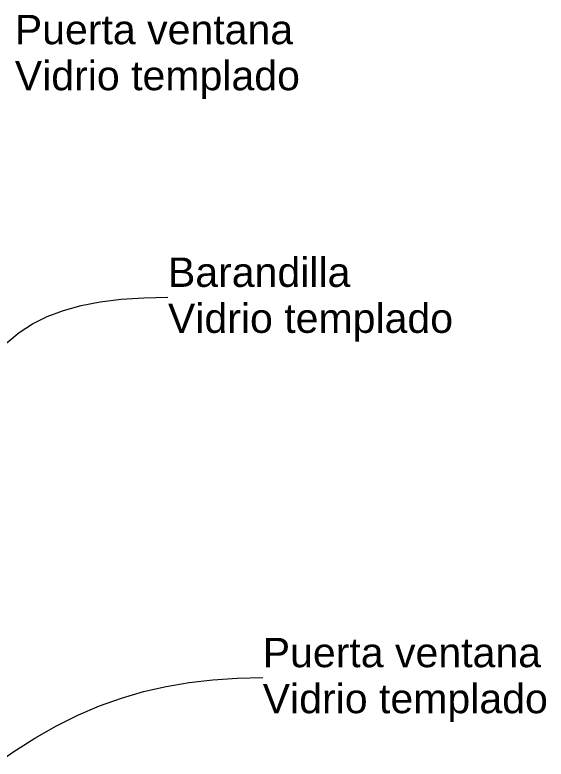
# Model space of a CAD drawing. Header units: metres. Extents: x 0.016 to 0.481, y 0.015 to 0.69.
# Drawn here: x 0.1727 to 0.227, y 0.2198 to 0.2958 of the extents above; entities that cross this region are included whole.
import ezdxf
from ezdxf.xclip import XClip

# ---------------------------------------------------------------- set-up
doc = ezdxf.new("R2010")
doc.units = ezdxf.units.M
doc.header["$MEASUREMENT"] = 0
doc.header["$XCLIPFRAME"] = 0
doc.layers.add('Dibujo & Figuras', color=7, linetype='Continuous')
doc.layers.add('Notas - Etiquetas_Pluma_Nº__46', color=5, linetype='Continuous', lineweight=25)
doc.layers.add('Notas - Etiquetas_Pluma_Nº__6', color=5, linetype='Continuous', lineweight=35)
doc.layers.add('Nuevo_Notas - Etiquetas_Pluma_Nº__85', color=7, linetype='Continuous', lineweight=20, true_color=0x80c2ff)
doc.styles.add('Estilo_Generado_1', font='arial.ttf')

# ---------------------------------------------------------------- blocks, each defined once
blk = doc.blocks.new('Dibujo_1_1', base_point=(0.142926, 0.226781))
at = {"layer": 'Nuevo_Notas - Etiquetas_Pluma_Nº__85', "color": 151, "linetype": 'Continuous', "lineweight": 20, "ltscale": 1000, "true_color": 0x80c2ff, "flags": 128}
for points in [[(0.166553, 0.250672), (0.167017, 0.252856), (0.167572, 0.254859), (0.168224, 0.256686), (0.168979, 0.258342), (0.169843, 0.259835), (0.170823, 0.261168), (0.171925, 0.262348), (0.173154, 0.263379), (0.174517, 0.264269), (0.176021, 0.265022), (0.177672, 0.265644), (0.179475, 0.26614), (0.181437, 0.266516), (0.183565, 0.266778), (0.185864, 0.266931), (0.188341, 0.266981)], [(0.160686, 0.210719), (0.165605, 0.215191), (0.167959, 0.217142), (0.170258, 0.21891), (0.172515, 0.220501), (0.174741, 0.221923), (0.17695, 0.22318), (0.179152, 0.224279), (0.181361, 0.225226), (0.183589, 0.226027), (0.185846, 0.226688), (0.188147, 0.227216), (0.190502, 0.227615), (0.192925, 0.227893), (0.195426, 0.228055), (0.198019, 0.228108)]]:
    blk.add_lwpolyline(points, dxfattribs=at)
at = {"layer": 'Notas - Etiquetas_Pluma_Nº__46', "color": 5, "linetype": 'Continuous', "lineweight": 25, "char_height": 0.003, "attachment_point": 4, "line_spacing_factor": 0.940166, "style": 'Estilo_Generado_1'}
for s, insert in [('\\A1;{\\pql;\\fArial|b0|i0|c0|p34;Barandilla \\P\\pql;\\fArial|b0|i0|c0|p34;Vidrio templado}', (0.188341, 0.266744)), ('\\A1;{\\pql;\\fArial|b0|i0|c0|p34;Puerta ventana \\P\\pql;\\fArial|b0|i0|c0|p34;Vidrio templado}', (0.198019, 0.227871))]:
    blk.add_mtext(s, dxfattribs=dict(at, insert=insert))
at = {"layer": 'Notas - Etiquetas_Pluma_Nº__6', "color": 5, "linetype": 'Continuous', "lineweight": 35, "insert": (0.172703, 0.291544), "char_height": 0.003, "attachment_point": 4, "line_spacing_factor": 0.940166, "style": 'Estilo_Generado_1'}
blk.add_mtext('\\A1;{\\pql;\\fArial|b0|i0|c0|p34;Puerta ventana \\P\\pql;\\fArial|b0|i0|c0|p34;Vidrio templado}', dxfattribs=at)

msp = doc.modelspace()

# ---------------------------------------------------------------- block references
at = {"layer": 'Dibujo & Figuras', "color": 151, "linetype": 'Continuous', "lineweight": 20, "ltscale": 1000, "true_color": 0x80c2ff}
ref = msp.add_blockref('Dibujo_1_1', (0.142926, 0.226781), dxfattribs=at)
XClip(ref).set_block_clipping_path([(0.0588401842, 0.1517808679), (0.2270111544, 0.3017808684)])

doc.saveas('drawing.dxf')
